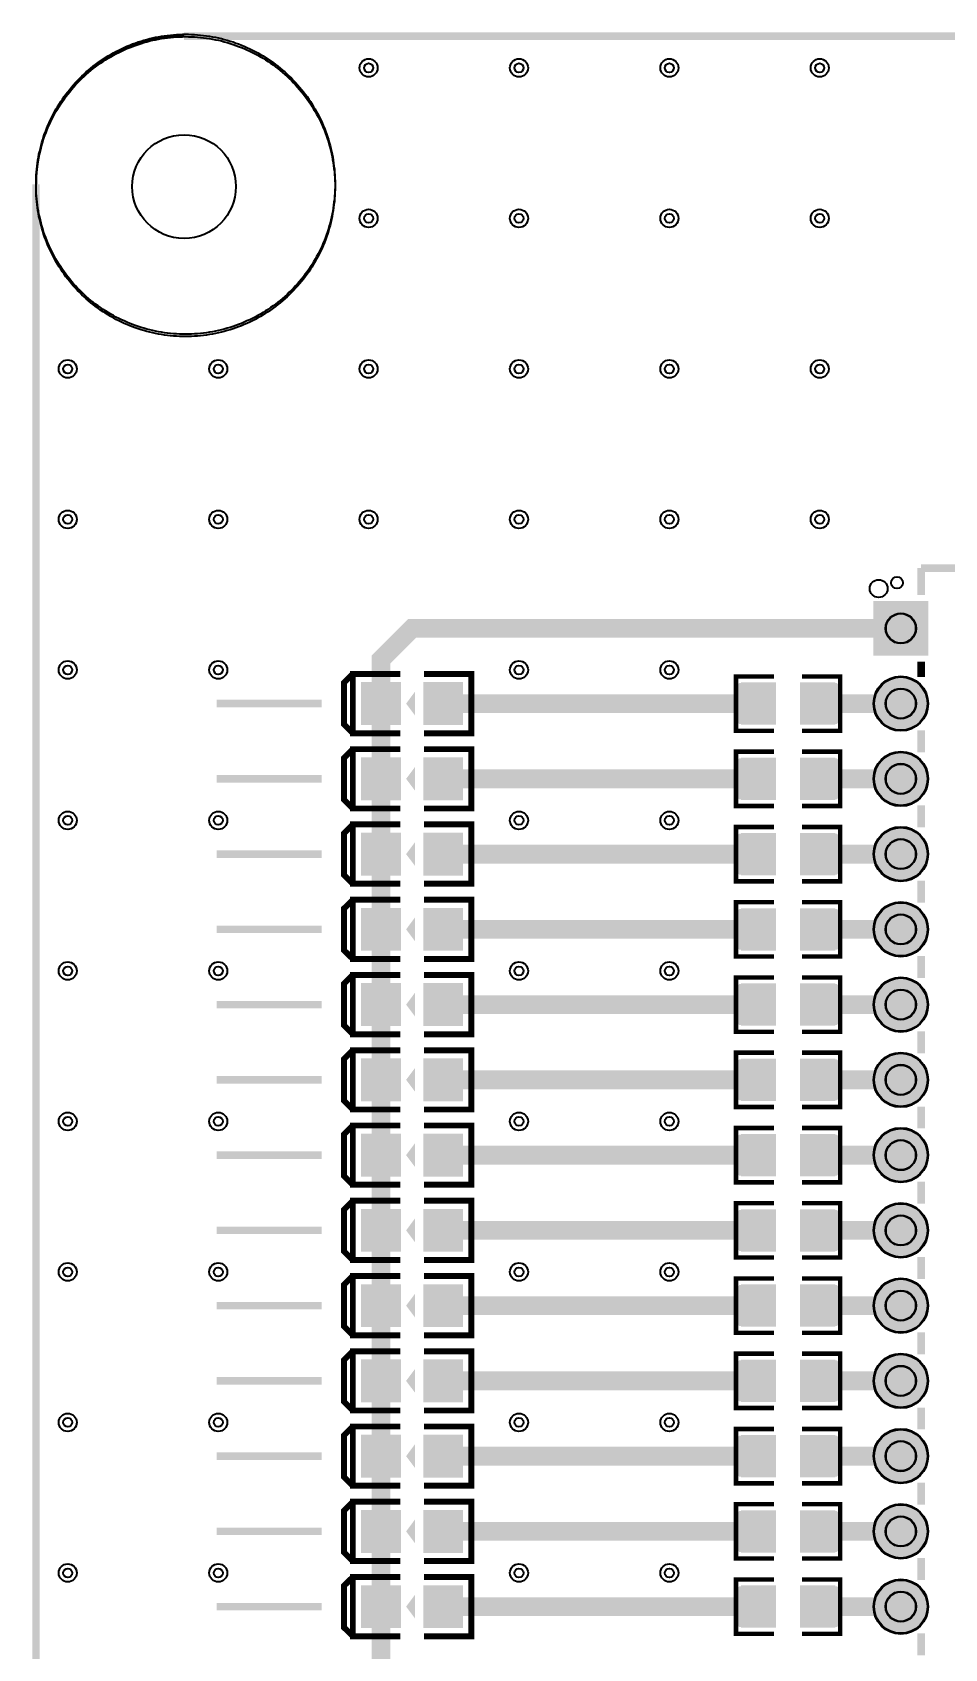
# Model space of a CAD drawing. Extents: x -5 to 6501, y -5 to 3943.
# Drawn here: x -5 to 1208, y 1794 to 3942 of the extents above; entities that cross this region are included whole.
import ezdxf

# ---------------------------------------------------------------- set-up
doc = ezdxf.new("R2010")
doc.units = 9
for name, color, linetype, true_color in [('BoardOutLine', 7, 'Continuous', 0xff00ff), ('BottomLayer', 7, 'Continuous', 0x0000ff), ('BottomSolderMaskLayer', 7, 'Continuous', 0xaa00ff), ('Document', 7, 'Continuous', 0xffffff), ('Hole', 7, 'Continuous', 0x222222), ('Multi-Layer', 7, 'Continuous', 0xc0c0c0), ('TopLayer', 7, 'Continuous', 0xff0000), ('TopPasteMaskLayer', 7, 'Continuous', 0x808080), ('TopSilkLayer', 7, 'Continuous', 0xffcc00), ('TopSolderMaskLayer', 7, 'Continuous', 0x800080)]:
    doc.layers.add(name, color=color, linetype=linetype, true_color=true_color)

msp = doc.modelspace()

# ---------------------------------------------------------------- hatches: boundary and pattern name
at = {"layer": 'BottomSolderMaskLayer'}
for points in [[(1186.4, 3186.4), (1186.4, 3113.6), (1113.6, 3113.6), (1113.6, 3186.4)], [(1113.6, 3050, 1), (1186.4, 3050, 1)], [(1113.6, 2950, 1), (1186.4, 2950, 1)], [(1113.6, 2850, 1), (1186.4, 2850, 1)], [(1113.6, 2750, 1), (1186.4, 2750, 1)], [(1113.6, 2650, 1), (1186.4, 2650, 1)], [(1113.6, 2550, 1), (1186.4, 2550, 1)], [(1113.6, 2450, 1), (1186.4, 2450, 1)], [(1113.6, 2350, 1), (1186.4, 2350, 1)], [(1113.6, 2250, 1), (1186.4, 2250, 1)], [(1113.6, 2150, 1), (1186.4, 2150, 1)], [(1113.6, 2050, 1), (1186.4, 2050, 1)], [(1113.6, 1950, 1), (1186.4, 1950, 1)], [(1113.6, 1850, 1), (1186.4, 1850, 1)]]:
    msp.add_hatch(color=256, dxfattribs=at).paths.add_polyline_path(points)
at = {"layer": 'Multi-Layer'}
for points in [[(1185.4, 3185.4), (1185.4, 3114.6), (1114.6, 3114.6), (1114.6, 3185.4)], [(1114.6, 3050, 1), (1185.4, 3050, 1)], [(1114.6, 2950, 1), (1185.4, 2950, 1)], [(1114.6, 2850, 1), (1185.4, 2850, 1)], [(1114.6, 2750, 1), (1185.4, 2750, 1)], [(1114.6, 2650, 1), (1185.4, 2650, 1)], [(1114.6, 2550, 1), (1185.4, 2550, 1)], [(1114.6, 2450, 1), (1185.4, 2450, 1)], [(1114.6, 2350, 1), (1185.4, 2350, 1)], [(1114.6, 2250, 1), (1185.4, 2250, 1)], [(1114.6, 2150, 1), (1185.4, 2150, 1)], [(1114.6, 2050, 1), (1185.4, 2050, 1)], [(1114.6, 1950, 1), (1185.4, 1950, 1)], [(1114.6, 1850, 1), (1185.4, 1850, 1)]]:
    msp.add_hatch(color=256, dxfattribs=at).paths.add_polyline_path(points)
at = {"layer": 'TopLayer'}
for points in [[(484.2, 3022.4), (433, 3022.4), (433, 3077.6), (484.2, 3077.6)], [(567, 3022.4), (515.8, 3022.4), (515.8, 3077.6), (567, 3077.6)], [(982.9, 3077.1), (982.9, 3022.9), (938.3, 3022.9), (938.3, 3077.1)], [(1017.1, 3077.1), (1017.1, 3022.9), (1061.7, 3022.9), (1061.7, 3077.1)], [(484.2, 2922.4), (433, 2922.4), (433, 2977.6), (484.2, 2977.6)], [(567, 2922.4), (515.8, 2922.4), (515.8, 2977.6), (567, 2977.6)], [(982.9, 2977.1), (982.9, 2922.9), (938.3, 2922.9), (938.3, 2977.1)], [(1017.1, 2977.1), (1017.1, 2922.9), (1061.7, 2922.9), (1061.7, 2977.1)], [(484.2, 2822.4), (433, 2822.4), (433, 2877.6), (484.2, 2877.6)], [(567, 2822.4), (515.8, 2822.4), (515.8, 2877.6), (567, 2877.6)], [(982.9, 2877.1), (982.9, 2822.9), (938.3, 2822.9), (938.3, 2877.1)], [(1017.1, 2877.1), (1017.1, 2822.9), (1061.7, 2822.9), (1061.7, 2877.1)], [(484.2, 2722.4), (433, 2722.4), (433, 2777.6), (484.2, 2777.6)], [(567, 2722.4), (515.8, 2722.4), (515.8, 2777.6), (567, 2777.6)], [(982.9, 2777.1), (982.9, 2722.9), (938.3, 2722.9), (938.3, 2777.1)], [(1017.1, 2777.1), (1017.1, 2722.9), (1061.7, 2722.9), (1061.7, 2777.1)], [(484.2, 2622.4), (433, 2622.4), (433, 2677.6), (484.2, 2677.6)], [(567, 2622.4), (515.8, 2622.4), (515.8, 2677.6), (567, 2677.6)], [(982.9, 2677.1), (982.9, 2622.9), (938.3, 2622.9), (938.3, 2677.1)], [(1017.1, 2677.1), (1017.1, 2622.9), (1061.7, 2622.9), (1061.7, 2677.1)], [(484.2, 2522.4), (433, 2522.4), (433, 2577.6), (484.2, 2577.6)], [(567, 2522.4), (515.8, 2522.4), (515.8, 2577.6), (567, 2577.6)], [(982.9, 2577.1), (982.9, 2522.9), (938.3, 2522.9), (938.3, 2577.1)], [(1017.1, 2577.1), (1017.1, 2522.9), (1061.7, 2522.9), (1061.7, 2577.1)], [(484.2, 2422.4), (433, 2422.4), (433, 2477.6), (484.2, 2477.6)], [(567, 2422.4), (515.8, 2422.4), (515.8, 2477.6), (567, 2477.6)], [(982.9, 2477.1), (982.9, 2422.9), (938.3, 2422.9), (938.3, 2477.1)], [(1017.1, 2477.1), (1017.1, 2422.9), (1061.7, 2422.9), (1061.7, 2477.1)], [(484.2, 2322.4), (433, 2322.4), (433, 2377.6), (484.2, 2377.6)], [(567, 2322.4), (515.8, 2322.4), (515.8, 2377.6), (567, 2377.6)], [(982.9, 2377.1), (982.9, 2322.9), (938.3, 2322.9), (938.3, 2377.1)], [(1017.1, 2377.1), (1017.1, 2322.9), (1061.7, 2322.9), (1061.7, 2377.1)], [(484.2, 2222.4), (433, 2222.4), (433, 2277.6), (484.2, 2277.6)], [(567, 2222.4), (515.8, 2222.4), (515.8, 2277.6), (567, 2277.6)], [(982.9, 2277.1), (982.9, 2222.9), (938.3, 2222.9), (938.3, 2277.1)], [(1017.1, 2277.1), (1017.1, 2222.9), (1061.7, 2222.9), (1061.7, 2277.1)], [(484.2, 2122.4), (433, 2122.4), (433, 2177.6), (484.2, 2177.6)], [(567, 2122.4), (515.8, 2122.4), (515.8, 2177.6), (567, 2177.6)], [(982.9, 2177.1), (982.9, 2122.9), (938.3, 2122.9), (938.3, 2177.1)], [(1017.1, 2177.1), (1017.1, 2122.9), (1061.7, 2122.9), (1061.7, 2177.1)], [(484.2, 2022.4), (433, 2022.4), (433, 2077.6), (484.2, 2077.6)], [(567, 2022.4), (515.8, 2022.4), (515.8, 2077.6), (567, 2077.6)], [(982.9, 2077.1), (982.9, 2022.9), (938.3, 2022.9), (938.3, 2077.1)], [(1017.1, 2077.1), (1017.1, 2022.9), (1061.7, 2022.9), (1061.7, 2077.1)], [(484.2, 1922.4), (433, 1922.4), (433, 1977.6), (484.2, 1977.6)], [(567, 1922.4), (515.8, 1922.4), (515.8, 1977.6), (567, 1977.6)], [(982.9, 1977.1), (982.9, 1922.9), (938.3, 1922.9), (938.3, 1977.1)], [(1017.1, 1977.1), (1017.1, 1922.9), (1061.7, 1922.9), (1061.7, 1977.1)], [(484.2, 1822.4), (433, 1822.4), (433, 1877.6), (484.2, 1877.6)], [(567, 1822.4), (515.8, 1822.4), (515.8, 1877.6), (567, 1877.6)], [(982.9, 1877.1), (982.9, 1822.9), (938.3, 1822.9), (938.3, 1877.1)], [(1017.1, 1877.1), (1017.1, 1822.9), (1061.7, 1822.9), (1061.7, 1877.1)]]:
    msp.add_hatch(color=256, dxfattribs=at).paths.add_polyline_path(points)
at = {"layer": 'TopPasteMaskLayer'}
for points in [[(484.2, 3022.4), (433, 3022.4), (433, 3077.6), (484.2, 3077.6)], [(567, 3022.4), (515.8, 3022.4), (515.8, 3077.6), (567, 3077.6)], [(982.3, 3075.2), (982.3, 3058.7), (964.8, 3058.7), (964.8, 3040.9), (982.1, 3040.9), (982.3, 3024.8), (980.3, 3022.8), (935, 3022.8), (933.1, 3024.8), (933.1, 3075.2), (935, 3077.2), (980.3, 3077.2)], [(1066.9, 3075.2), (1066.9, 3024.8), (1065, 3022.8), (1019.7, 3022.8), (1017.7, 3024.8), (1017.5, 3040.9), (1035.2, 3040.9), (1035.2, 3058.7), (1017.9, 3058.7), (1017.7, 3075.2), (1019.7, 3077.2), (1065, 3077.2)], [(484.2, 2922.4), (433, 2922.4), (433, 2977.6), (484.2, 2977.6)], [(567, 2922.4), (515.8, 2922.4), (515.8, 2977.6), (567, 2977.6)], [(982.3, 2975.2), (982.3, 2958.7), (964.8, 2958.7), (964.8, 2940.9), (982.1, 2940.9), (982.3, 2924.8), (980.3, 2922.8), (935, 2922.8), (933.1, 2924.8), (933.1, 2975.2), (935, 2977.2), (980.3, 2977.2)], [(1066.9, 2975.2), (1066.9, 2924.8), (1065, 2922.8), (1019.7, 2922.8), (1017.7, 2924.8), (1017.5, 2940.9), (1035.2, 2940.9), (1035.2, 2958.7), (1017.9, 2958.7), (1017.7, 2975.2), (1019.7, 2977.2), (1065, 2977.2)], [(484.2, 2822.4), (433, 2822.4), (433, 2877.6), (484.2, 2877.6)], [(567, 2822.4), (515.8, 2822.4), (515.8, 2877.6), (567, 2877.6)], [(982.3, 2875.2), (982.3, 2858.7), (964.8, 2858.7), (964.8, 2840.9), (982.1, 2840.9), (982.3, 2824.8), (980.3, 2822.8), (935, 2822.8), (933.1, 2824.8), (933.1, 2875.2), (935, 2877.2), (980.3, 2877.2)], [(1066.9, 2875.2), (1066.9, 2824.8), (1065, 2822.8), (1019.7, 2822.8), (1017.7, 2824.8), (1017.5, 2840.9), (1035.2, 2840.9), (1035.2, 2858.7), (1017.9, 2858.7), (1017.7, 2875.2), (1019.7, 2877.2), (1065, 2877.2)], [(484.2, 2722.4), (433, 2722.4), (433, 2777.6), (484.2, 2777.6)], [(567, 2722.4), (515.8, 2722.4), (515.8, 2777.6), (567, 2777.6)], [(982.3, 2775.2), (982.3, 2758.7), (964.8, 2758.7), (964.8, 2740.9), (982.1, 2740.9), (982.3, 2724.8), (980.3, 2722.8), (935, 2722.8), (933.1, 2724.8), (933.1, 2775.2), (935, 2777.2), (980.3, 2777.2)], [(1066.9, 2775.2), (1066.9, 2724.8), (1065, 2722.8), (1019.7, 2722.8), (1017.7, 2724.8), (1017.5, 2740.9), (1035.2, 2740.9), (1035.2, 2758.7), (1017.9, 2758.7), (1017.7, 2775.2), (1019.7, 2777.2), (1065, 2777.2)], [(484.2, 2622.4), (433, 2622.4), (433, 2677.6), (484.2, 2677.6)], [(567, 2622.4), (515.8, 2622.4), (515.8, 2677.6), (567, 2677.6)], [(982.3, 2675.2), (982.3, 2658.7), (964.8, 2658.7), (964.8, 2640.9), (982.1, 2640.9), (982.3, 2624.8), (980.3, 2622.8), (935, 2622.8), (933.1, 2624.8), (933.1, 2675.2), (935, 2677.2), (980.3, 2677.2)], [(1066.9, 2675.2), (1066.9, 2624.8), (1065, 2622.8), (1019.7, 2622.8), (1017.7, 2624.8), (1017.5, 2640.9), (1035.2, 2640.9), (1035.2, 2658.7), (1017.9, 2658.7), (1017.7, 2675.2), (1019.7, 2677.2), (1065, 2677.2)], [(484.2, 2522.4), (433, 2522.4), (433, 2577.6), (484.2, 2577.6)], [(567, 2522.4), (515.8, 2522.4), (515.8, 2577.6), (567, 2577.6)], [(982.3, 2575.2), (982.3, 2558.7), (964.8, 2558.7), (964.8, 2540.9), (982.1, 2540.9), (982.3, 2524.8), (980.3, 2522.8), (935, 2522.8), (933.1, 2524.8), (933.1, 2575.2), (935, 2577.2), (980.3, 2577.2)], [(1066.9, 2575.2), (1066.9, 2524.8), (1065, 2522.8), (1019.7, 2522.8), (1017.7, 2524.8), (1017.5, 2540.9), (1035.2, 2540.9), (1035.2, 2558.7), (1017.9, 2558.7), (1017.7, 2575.2), (1019.7, 2577.2), (1065, 2577.2)], [(484.2, 2422.4), (433, 2422.4), (433, 2477.6), (484.2, 2477.6)], [(567, 2422.4), (515.8, 2422.4), (515.8, 2477.6), (567, 2477.6)], [(982.3, 2475.2), (982.3, 2458.7), (964.8, 2458.7), (964.8, 2440.9), (982.1, 2440.9), (982.3, 2424.8), (980.3, 2422.8), (935, 2422.8), (933.1, 2424.8), (933.1, 2475.2), (935, 2477.2), (980.3, 2477.2)], [(1066.9, 2475.2), (1066.9, 2424.8), (1065, 2422.8), (1019.7, 2422.8), (1017.7, 2424.8), (1017.5, 2440.9), (1035.2, 2440.9), (1035.2, 2458.7), (1017.9, 2458.7), (1017.7, 2475.2), (1019.7, 2477.2), (1065, 2477.2)], [(484.2, 2322.4), (433, 2322.4), (433, 2377.6), (484.2, 2377.6)], [(567, 2322.4), (515.8, 2322.4), (515.8, 2377.6), (567, 2377.6)], [(982.3, 2375.2), (982.3, 2358.7), (964.8, 2358.7), (964.8, 2340.9), (982.1, 2340.9), (982.3, 2324.8), (980.3, 2322.8), (935, 2322.8), (933.1, 2324.8), (933.1, 2375.2), (935, 2377.2), (980.3, 2377.2)], [(1066.9, 2375.2), (1066.9, 2324.8), (1065, 2322.8), (1019.7, 2322.8), (1017.7, 2324.8), (1017.5, 2340.9), (1035.2, 2340.9), (1035.2, 2358.7), (1017.9, 2358.7), (1017.7, 2375.2), (1019.7, 2377.2), (1065, 2377.2)], [(484.2, 2222.4), (433, 2222.4), (433, 2277.6), (484.2, 2277.6)], [(567, 2222.4), (515.8, 2222.4), (515.8, 2277.6), (567, 2277.6)], [(982.3, 2275.2), (982.3, 2258.7), (964.8, 2258.7), (964.8, 2240.9), (982.1, 2240.9), (982.3, 2224.8), (980.3, 2222.8), (935, 2222.8), (933.1, 2224.8), (933.1, 2275.2), (935, 2277.2), (980.3, 2277.2)], [(1066.9, 2275.2), (1066.9, 2224.8), (1065, 2222.8), (1019.7, 2222.8), (1017.7, 2224.8), (1017.5, 2240.9), (1035.2, 2240.9), (1035.2, 2258.7), (1017.9, 2258.7), (1017.7, 2275.2), (1019.7, 2277.2), (1065, 2277.2)], [(484.2, 2122.4), (433, 2122.4), (433, 2177.6), (484.2, 2177.6)], [(567, 2122.4), (515.8, 2122.4), (515.8, 2177.6), (567, 2177.6)], [(982.3, 2175.2), (982.3, 2158.7), (964.8, 2158.7), (964.8, 2140.9), (982.1, 2140.9), (982.3, 2124.8), (980.3, 2122.8), (935, 2122.8), (933.1, 2124.8), (933.1, 2175.2), (935, 2177.2), (980.3, 2177.2)], [(1066.9, 2175.2), (1066.9, 2124.8), (1065, 2122.8), (1019.7, 2122.8), (1017.7, 2124.8), (1017.5, 2140.9), (1035.2, 2140.9), (1035.2, 2158.7), (1017.9, 2158.7), (1017.7, 2175.2), (1019.7, 2177.2), (1065, 2177.2)], [(484.2, 2022.4), (433, 2022.4), (433, 2077.6), (484.2, 2077.6)], [(567, 2022.4), (515.8, 2022.4), (515.8, 2077.6), (567, 2077.6)], [(982.3, 2075.2), (982.3, 2058.7), (964.8, 2058.7), (964.8, 2040.9), (982.1, 2040.9), (982.3, 2024.8), (980.3, 2022.8), (935, 2022.8), (933.1, 2024.8), (933.1, 2075.2), (935, 2077.2), (980.3, 2077.2)], [(1066.9, 2075.2), (1066.9, 2024.8), (1065, 2022.8), (1019.7, 2022.8), (1017.7, 2024.8), (1017.5, 2040.9), (1035.2, 2040.9), (1035.2, 2058.7), (1017.9, 2058.7), (1017.7, 2075.2), (1019.7, 2077.2), (1065, 2077.2)], [(484.2, 1922.4), (433, 1922.4), (433, 1977.6), (484.2, 1977.6)], [(567, 1922.4), (515.8, 1922.4), (515.8, 1977.6), (567, 1977.6)], [(982.3, 1975.2), (982.3, 1958.7), (964.8, 1958.7), (964.8, 1940.9), (982.1, 1940.9), (982.3, 1924.8), (980.3, 1922.8), (935, 1922.8), (933.1, 1924.8), (933.1, 1975.2), (935, 1977.2), (980.3, 1977.2)], [(1066.9, 1975.2), (1066.9, 1924.8), (1065, 1922.8), (1019.7, 1922.8), (1017.7, 1924.8), (1017.5, 1940.9), (1035.2, 1940.9), (1035.2, 1958.7), (1017.9, 1958.7), (1017.7, 1975.2), (1019.7, 1977.2), (1065, 1977.2)], [(484.2, 1822.4), (433, 1822.4), (433, 1877.6), (484.2, 1877.6)], [(567, 1822.4), (515.8, 1822.4), (515.8, 1877.6), (567, 1877.6)], [(982.3, 1875.2), (982.3, 1858.7), (964.8, 1858.7), (964.8, 1840.9), (982.1, 1840.9), (982.3, 1824.8), (980.3, 1822.8), (935, 1822.8), (933.1, 1824.8), (933.1, 1875.2), (935, 1877.2), (980.3, 1877.2)], [(1066.9, 1875.2), (1066.9, 1824.8), (1065, 1822.8), (1019.7, 1822.8), (1017.7, 1824.8), (1017.5, 1840.9), (1035.2, 1840.9), (1035.2, 1858.7), (1017.9, 1858.7), (1017.7, 1875.2), (1019.7, 1877.2), (1065, 1877.2)]]:
    msp.add_hatch(color=256, dxfattribs=at).paths.add_polyline_path(points)
at = {"layer": 'TopSilkLayer'}
for points in [[(503.9, 3034.3), (503.9, 3065.8), (492.1, 3050)], [(503.9, 2934.3), (503.9, 2965.8), (492.1, 2950)], [(503.9, 2834.3), (503.9, 2865.8), (492.1, 2850)], [(503.9, 2734.3), (503.9, 2765.8), (492.1, 2750)], [(503.9, 2634.3), (503.9, 2665.8), (492.1, 2650)], [(503.9, 2534.3), (503.9, 2565.8), (492.1, 2550)], [(503.9, 2434.3), (503.9, 2465.8), (492.1, 2450)], [(503.9, 2334.3), (503.9, 2365.8), (492.1, 2350)], [(503.9, 2234.3), (503.9, 2265.8), (492.1, 2250)], [(503.9, 2134.3), (503.9, 2165.8), (492.1, 2150)], [(503.9, 2034.3), (503.9, 2065.8), (492.1, 2050)], [(503.9, 1934.3), (503.9, 1965.8), (492.1, 1950)], [(503.9, 1834.3), (503.9, 1865.8), (492.1, 1850)]]:
    msp.add_hatch(color=256, dxfattribs=at).paths.add_polyline_path(points)
at = {"layer": 'TopSolderMaskLayer'}
for points in [[(1186.4, 3186.4), (1186.4, 3113.6), (1113.6, 3113.6), (1113.6, 3186.4)], [(485.2, 3021.5), (432.1, 3021.5), (432.1, 3078.5), (485.2, 3078.5)], [(567.9, 3021.5), (514.8, 3021.5), (514.8, 3078.5), (567.9, 3078.5)], [(983.9, 3078.1), (983.9, 3021.9), (937.3, 3021.9), (937.3, 3078.1)], [(1016.1, 3078.1), (1016.1, 3021.9), (1062.7, 3021.9), (1062.7, 3078.1)], [(1113.6, 3050, 1), (1186.4, 3050, 1)], [(1113.6, 2950, 1), (1186.4, 2950, 1)], [(485.2, 2921.5), (432.1, 2921.5), (432.1, 2978.5), (485.2, 2978.5)], [(567.9, 2921.5), (514.8, 2921.5), (514.8, 2978.5), (567.9, 2978.5)], [(983.9, 2978.1), (983.9, 2921.9), (937.3, 2921.9), (937.3, 2978.1)], [(1016.1, 2978.1), (1016.1, 2921.9), (1062.7, 2921.9), (1062.7, 2978.1)], [(485.2, 2821.5), (432.1, 2821.5), (432.1, 2878.5), (485.2, 2878.5)], [(567.9, 2821.5), (514.8, 2821.5), (514.8, 2878.5), (567.9, 2878.5)], [(1113.6, 2850, 1), (1186.4, 2850, 1)], [(983.9, 2878.1), (983.9, 2821.9), (937.3, 2821.9), (937.3, 2878.1)], [(1016.1, 2878.1), (1016.1, 2821.9), (1062.7, 2821.9), (1062.7, 2878.1)], [(485.2, 2721.5), (432.1, 2721.5), (432.1, 2778.5), (485.2, 2778.5)], [(567.9, 2721.5), (514.8, 2721.5), (514.8, 2778.5), (567.9, 2778.5)], [(983.9, 2778.1), (983.9, 2721.9), (937.3, 2721.9), (937.3, 2778.1)], [(1016.1, 2778.1), (1016.1, 2721.9), (1062.7, 2721.9), (1062.7, 2778.1)], [(1113.6, 2750, 1), (1186.4, 2750, 1)], [(1113.6, 2650, 1), (1186.4, 2650, 1)], [(485.2, 2621.5), (432.1, 2621.5), (432.1, 2678.5), (485.2, 2678.5)], [(567.9, 2621.5), (514.8, 2621.5), (514.8, 2678.5), (567.9, 2678.5)], [(983.9, 2678.1), (983.9, 2621.9), (937.3, 2621.9), (937.3, 2678.1)], [(1016.1, 2678.1), (1016.1, 2621.9), (1062.7, 2621.9), (1062.7, 2678.1)], [(485.2, 2521.5), (432.1, 2521.5), (432.1, 2578.5), (485.2, 2578.5)], [(567.9, 2521.5), (514.8, 2521.5), (514.8, 2578.5), (567.9, 2578.5)], [(983.9, 2578.1), (983.9, 2521.9), (937.3, 2521.9), (937.3, 2578.1)], [(1016.1, 2578.1), (1016.1, 2521.9), (1062.7, 2521.9), (1062.7, 2578.1)], [(1113.6, 2550, 1), (1186.4, 2550, 1)], [(485.2, 2421.5), (432.1, 2421.5), (432.1, 2478.5), (485.2, 2478.5)], [(567.9, 2421.5), (514.8, 2421.5), (514.8, 2478.5), (567.9, 2478.5)], [(983.9, 2478.1), (983.9, 2421.9), (937.3, 2421.9), (937.3, 2478.1)], [(1016.1, 2478.1), (1016.1, 2421.9), (1062.7, 2421.9), (1062.7, 2478.1)], [(1113.6, 2450, 1), (1186.4, 2450, 1)], [(1113.6, 2350, 1), (1186.4, 2350, 1)], [(485.2, 2321.5), (432.1, 2321.5), (432.1, 2378.5), (485.2, 2378.5)], [(567.9, 2321.5), (514.8, 2321.5), (514.8, 2378.5), (567.9, 2378.5)], [(983.9, 2378.1), (983.9, 2321.9), (937.3, 2321.9), (937.3, 2378.1)], [(1016.1, 2378.1), (1016.1, 2321.9), (1062.7, 2321.9), (1062.7, 2378.1)], [(485.2, 2221.5), (432.1, 2221.5), (432.1, 2278.5), (485.2, 2278.5)], [(567.9, 2221.5), (514.8, 2221.5), (514.8, 2278.5), (567.9, 2278.5)], [(983.9, 2278.1), (983.9, 2221.9), (937.3, 2221.9), (937.3, 2278.1)], [(1016.1, 2278.1), (1016.1, 2221.9), (1062.7, 2221.9), (1062.7, 2278.1)], [(1113.6, 2250, 1), (1186.4, 2250, 1)], [(485.2, 2121.5), (432.1, 2121.5), (432.1, 2178.5), (485.2, 2178.5)], [(567.9, 2121.5), (514.8, 2121.5), (514.8, 2178.5), (567.9, 2178.5)], [(983.9, 2178.1), (983.9, 2121.9), (937.3, 2121.9), (937.3, 2178.1)], [(1016.1, 2178.1), (1016.1, 2121.9), (1062.7, 2121.9), (1062.7, 2178.1)], [(1113.6, 2150, 1), (1186.4, 2150, 1)], [(1113.6, 2050, 1), (1186.4, 2050, 1)], [(485.2, 2021.5), (432.1, 2021.5), (432.1, 2078.5), (485.2, 2078.5)], [(567.9, 2021.5), (514.8, 2021.5), (514.8, 2078.5), (567.9, 2078.5)], [(983.9, 2078.1), (983.9, 2021.9), (937.3, 2021.9), (937.3, 2078.1)], [(1016.1, 2078.1), (1016.1, 2021.9), (1062.7, 2021.9), (1062.7, 2078.1)], [(485.2, 1921.5), (432.1, 1921.5), (432.1, 1978.5), (485.2, 1978.5)], [(567.9, 1921.5), (514.8, 1921.5), (514.8, 1978.5), (567.9, 1978.5)], [(983.9, 1978.1), (983.9, 1921.9), (937.3, 1921.9), (937.3, 1978.1)], [(1016.1, 1978.1), (1016.1, 1921.9), (1062.7, 1921.9), (1062.7, 1978.1)], [(1113.6, 1950, 1), (1186.4, 1950, 1)], [(485.2, 1821.5), (432.1, 1821.5), (432.1, 1878.5), (485.2, 1878.5)], [(567.9, 1821.5), (514.8, 1821.5), (514.8, 1878.5), (567.9, 1878.5)], [(983.9, 1878.1), (983.9, 1821.9), (937.3, 1821.9), (937.3, 1878.1)], [(1016.1, 1878.1), (1016.1, 1821.9), (1062.7, 1821.9), (1062.7, 1878.1)], [(1113.6, 1850, 1), (1186.4, 1850, 1)]]:
    msp.add_hatch(color=256, dxfattribs=at).paths.add_polyline_path(points)

# ---------------------------------------------------------------- linework, layer by layer
at = {"layer": 'BoardOutLine', "const_width": 10}
for points in [[(196.8, 3937), (6299.2, 3937)], [(0, 196.8), (0, 3740.1)]]:
    msp.add_lwpolyline(points, dxfattribs=at)
at = {"layer": 'BoardOutLine'}
msp.add_arc((196.8, 3740.1), 196.8, 90, 180, dxfattribs=at)
at = {"layer": 'BottomLayer'}
msp.add_lwpolyline([(0, 3737), (0, 3741), (0.1, 3745), (0.3, 3749), (0.6, 3753), (1, 3757), (1.4, 3761), (1.9, 3765), (2.5, 3768.9), (3.2, 3772.9), (3.9, 3776.8), (4.8, 3780.8), (5.7, 3784.7), (6.7, 3788.5), (7.7, 3792.4), (8.9, 3796.3), (10.1, 3800.1), (11.4, 3803.9), (12.8, 3807.6), (14.2, 3811.4), (15.8, 3815.1), (17.4, 3818.7), (19.1, 3822.4), (20.8, 3826), (22.6, 3829.6), (24.5, 3833.1), (26.5, 3836.6), (28.5, 3840.1), (30.6, 3843.5), (32.8, 3846.8), (35, 3850.2), (37.3, 3853.4), (39.7, 3856.7), (42.1, 3859.9), (44.7, 3863), (47.2, 3866.1), (49.8, 3869.1), (52.5, 3872.1), (55.3, 3875), (58.1, 3877.9), (60.9, 3880.7), (63.8, 3883.4), (66.8, 3886.1), (69.8, 3888.8), (72.9, 3891.3), (76.1, 3893.8), (79.2, 3896.3), (82.5, 3898.7), (85.7, 3901), (89.1, 3903.2), (92.4, 3905.4), (95.8, 3907.5), (99.3, 3909.6), (102.8, 3911.5), (106.3, 3913.4), (109.9, 3915.3), (113.5, 3917), (117.1, 3918.7), (120.8, 3920.3), (124.5, 3921.8), (128.2, 3923.3), (132, 3924.7), (135.8, 3926), (139.6, 3927.2), (143.4, 3928.4), (147.3, 3929.5), (151.2, 3930.5), (155.1, 3931.4), (159, 3932.2), (162.9, 3933), (166.9, 3933.7), (170.8, 3934.3), (174.8, 3934.8), (178.8, 3935.3), (182.8, 3935.6), (186.8, 3935.9), (190.8, 3936.1), (194.8, 3936.2), (198.8, 3936.3), (202.8, 3936.2), (206.8, 3936.1), (210.8, 3935.9), (214.8, 3935.6), (218.8, 3935.3), (222.8, 3934.8), (226.8, 3934.3), (230.8, 3933.7), (234.7, 3933), (238.6, 3932.2), (242.6, 3931.4), (246.5, 3930.5), (250.3, 3929.5), (254.2, 3928.4), (258, 3927.2), (261.9, 3926), (265.7, 3924.7), (269.4, 3923.3), (273.1, 3921.8), (276.9, 3920.3), (280.5, 3918.7), (284.2, 3917), (287.8, 3915.3), (291.3, 3913.4), (294.9, 3911.5), (298.4, 3909.6), (301.8, 3907.5), (305.2, 3905.4), (308.6, 3903.2), (311.9, 3901), (315.2, 3898.7), (318.4, 3896.3), (321.6, 3893.8), (324.7, 3891.3), (327.8, 3888.8), (330.8, 3886.1), (333.8, 3883.4), (336.7, 3880.7), (339.6, 3877.9), (342.4, 3875), (345.1, 3872.1), (347.8, 3869.1), (350.4, 3866.1), (353, 3863), (355.5, 3859.9), (357.9, 3856.7), (360.3, 3853.4), (362.6, 3850.2), (364.8, 3846.8), (367, 3843.5), (369.1, 3840.1), (371.1, 3836.6), (373.1, 3833.1), (375, 3829.6), (376.8, 3826), (378.6, 3822.4), (380.3, 3818.7), (381.9, 3815.1), (383.4, 3811.4), (384.8, 3807.6), (386.2, 3803.9), (387.5, 3800.1), (388.7, 3796.3), (389.9, 3792.4), (391, 3788.5), (391.9, 3784.7), (392.9, 3780.8), (393.7, 3776.8), (394.4, 3772.9), (395.1, 3768.9), (395.7, 3765), (396.2, 3761), (396.7, 3757), (397, 3753), (397.3, 3749), (397.5, 3745), (397.6, 3741), (397.6, 3737), (397.6, 3733), (397.5, 3729), (397.3, 3725), (397, 3721), (396.7, 3717), (396.2, 3713), (395.7, 3709), (395.1, 3705.1), (394.4, 3701.1), (393.7, 3697.2), (392.9, 3693.2), (391.9, 3689.3), (391, 3685.5), (389.9, 3681.6), (388.7, 3677.7), (387.5, 3673.9), (386.2, 3670.1), (384.8, 3666.4), (383.4, 3662.6), (381.9, 3658.9), (380.3, 3655.3), (378.6, 3651.6), (376.8, 3648), (375, 3644.4), (373.1, 3640.9), (371.1, 3637.4), (369.1, 3633.9), (367, 3630.5), (364.8, 3627.2), (362.6, 3623.8), (360.3, 3620.6), (357.9, 3617.3), (355.5, 3614.1), (353, 3611), (350.4, 3607.9), (347.8, 3604.9), (345.1, 3601.9), (342.4, 3599), (339.6, 3596.1), (336.7, 3593.3), (333.8, 3590.6), (330.8, 3587.9), (327.8, 3585.2), (324.7, 3582.7), (321.6, 3580.2), (318.4, 3577.7), (315.2, 3575.3), (311.9, 3573), (308.6, 3570.8), (305.2, 3568.6), (301.8, 3566.5), (298.4, 3564.4), (294.9, 3562.5), (291.3, 3560.6), (287.8, 3558.7), (284.2, 3557), (280.5, 3555.3), (276.9, 3553.7), (273.1, 3552.2), (269.4, 3550.7), (265.7, 3549.3), (261.9, 3548), (258, 3546.8), (254.2, 3545.6), (250.3, 3544.5), (246.5, 3543.5), (242.6, 3542.6), (238.6, 3541.8), (234.7, 3541), (230.8, 3540.3), (226.8, 3539.7), (222.8, 3539.2), (218.8, 3538.7), (214.8, 3538.4), (210.8, 3538.1), (206.8, 3537.9), (202.8, 3537.8), (198.8, 3537.7), (194.8, 3537.8), (190.8, 3537.9), (186.8, 3538.1), (182.8, 3538.4), (178.8, 3538.7), (174.8, 3539.2), (170.8, 3539.7), (166.9, 3540.3), (162.9, 3541), (159, 3541.8), (155.1, 3542.6), (151.2, 3543.5), (147.3, 3544.5), (143.4, 3545.6), (139.6, 3546.8), (135.8, 3548), (132, 3549.3), (128.2, 3550.7), (124.5, 3552.2), (120.8, 3553.7), (117.1, 3555.3), (113.5, 3557), (109.9, 3558.7), (106.3, 3560.6), (102.8, 3562.5), (99.3, 3564.4), (95.8, 3566.5), (92.4, 3568.6), (89.1, 3570.8), (85.7, 3573), (82.5, 3575.3), (79.2, 3577.7), (76.1, 3580.2), (72.9, 3582.7), (69.8, 3585.2), (66.8, 3587.9), (63.8, 3590.6), (60.9, 3593.3), (58.1, 3596.1), (55.3, 3599), (52.5, 3601.9), (49.8, 3604.9), (47.2, 3607.9), (44.7, 3611), (42.1, 3614.1), (39.7, 3617.3), (37.3, 3620.6), (35, 3623.8), (32.8, 3627.2), (30.6, 3630.5), (28.5, 3633.9), (26.5, 3637.4), (24.5, 3640.9), (22.6, 3644.4), (20.8, 3648), (19.1, 3651.6), (17.4, 3655.3), (15.8, 3658.9), (14.2, 3662.6), (12.8, 3666.4), (11.4, 3670.1), (10.1, 3673.9), (8.9, 3677.7), (7.7, 3681.6), (6.7, 3685.5), (5.7, 3689.3), (4.8, 3693.2), (3.9, 3697.2), (3.2, 3701.1), (2.5, 3705.1), (1.9, 3709), (1.4, 3713), (1, 3717), (0.6, 3721), (0.3, 3725), (0.1, 3729), (0, 3733), (0, 3737)], close=True, dxfattribs=at)
at = {"layer": 'BottomSolderMaskLayer'}
for centre, radius in [((1150, 3150), 20.2), ((1150, 3050), 36.4), ((1150, 3050), 20.2), ((1150, 2950), 36.4), ((1150, 2950), 20.2), ((1150, 2850), 36.4), ((1150, 2850), 20.2), ((1150, 2750), 36.4), ((1150, 2750), 20.2), ((1150, 2650), 36.4), ((1150, 2650), 20.2), ((1150, 2550), 36.4), ((1150, 2550), 20.2), ((1150, 2450), 36.4), ((1150, 2450), 20.2), ((1150, 2350), 36.4), ((1150, 2350), 20.2), ((1150, 2250), 36.4), ((1150, 2250), 20.2), ((1150, 2150), 36.4), ((1150, 2150), 20.2), ((1150, 2050), 36.4), ((1150, 2050), 20.2), ((1150, 1950), 36.4), ((1150, 1950), 20.2), ((1150, 1850), 36.4), ((1150, 1850), 20.2)]:
    msp.add_circle(centre, radius, dxfattribs=at)
at = {"layer": 'Document'}
msp.add_circle((1120.5, 3202.8), 11.8, dxfattribs=at)
at = {"layer": 'Hole'}
for centre in [(442.2, 3894.8), (642.2, 3894.8), (842.2, 3894.8), (1042.2, 3894.8), (442.2, 3694.8), (642.2, 3694.8), (842.2, 3694.8), (1042.2, 3694.8), (42.2, 3494.8), (242.2, 3494.8), (442.2, 3494.8), (642.2, 3494.8), (842.2, 3494.8), (1042.2, 3494.8), (42.2, 3294.8), (242.2, 3294.8), (442.2, 3294.8), (642.2, 3294.8), (842.2, 3294.8), (1042.2, 3294.8), (42.2, 3094.8), (242.2, 3094.8), (642.2, 3094.8), (842.2, 3094.8), (42.2, 2894.8), (242.2, 2894.8), (642.2, 2894.8), (842.2, 2894.8), (42.2, 2694.8), (242.2, 2694.8), (642.2, 2694.8), (842.2, 2694.8), (42.2, 2494.8), (242.2, 2494.8), (642.2, 2494.8), (842.2, 2494.8), (42.2, 2294.8), (242.2, 2294.8), (642.2, 2294.8), (842.2, 2294.8), (42.2, 2094.8), (242.2, 2094.8), (642.2, 2094.8), (842.2, 2094.8), (42.2, 1894.8), (242.2, 1894.8), (642.2, 1894.8), (842.2, 1894.8)]:
    msp.add_circle(centre, 6, dxfattribs=at)
at = {"layer": 'Multi-Layer'}
for centre, radius in [((442.2, 3894.8), 12), ((642.2, 3894.8), 12), ((842.2, 3894.8), 12), ((1042.2, 3894.8), 12), ((196.8, 3737), 68.9), ((442.2, 3694.8), 12), ((642.2, 3694.8), 12), ((842.2, 3694.8), 12), ((1042.2, 3694.8), 12), ((42.2, 3494.8), 12), ((242.2, 3494.8), 12), ((442.2, 3494.8), 12), ((642.2, 3494.8), 12), ((842.2, 3494.8), 12), ((1042.2, 3494.8), 12), ((42.2, 3294.8), 12), ((242.2, 3294.8), 12), ((442.2, 3294.8), 12), ((642.2, 3294.8), 12), ((842.2, 3294.8), 12), ((1042.2, 3294.8), 12), ((1150, 3150), 19.7), ((42.2, 3094.8), 12), ((242.2, 3094.8), 12), ((642.2, 3094.8), 12), ((842.2, 3094.8), 12), ((1150, 3050), 35.4), ((1150, 3050), 19.7), ((1150, 2950), 35.4), ((1150, 2950), 19.7), ((42.2, 2894.8), 12), ((242.2, 2894.8), 12), ((642.2, 2894.8), 12), ((842.2, 2894.8), 12), ((1150, 2850), 35.4), ((1150, 2850), 19.7), ((1150, 2750), 35.4), ((1150, 2750), 19.7), ((42.2, 2694.8), 12), ((242.2, 2694.8), 12), ((642.2, 2694.8), 12), ((842.2, 2694.8), 12), ((1150, 2650), 35.4), ((1150, 2650), 19.7), ((1150, 2550), 35.4), ((1150, 2550), 19.7), ((42.2, 2494.8), 12), ((242.2, 2494.8), 12), ((642.2, 2494.8), 12), ((842.2, 2494.8), 12), ((1150, 2450), 35.4), ((1150, 2450), 19.7), ((1150, 2350), 35.4), ((1150, 2350), 19.7), ((42.2, 2294.8), 12), ((242.2, 2294.8), 12), ((642.2, 2294.8), 12), ((842.2, 2294.8), 12), ((1150, 2250), 35.4), ((1150, 2250), 19.7), ((1150, 2150), 35.4), ((1150, 2150), 19.7), ((42.2, 2094.8), 12), ((242.2, 2094.8), 12), ((642.2, 2094.8), 12), ((842.2, 2094.8), 12), ((1150, 2050), 35.4), ((1150, 2050), 19.7), ((1150, 1950), 35.4), ((1150, 1950), 19.7), ((42.2, 1894.8), 12), ((242.2, 1894.8), 12), ((642.2, 1894.8), 12), ((842.2, 1894.8), 12), ((1150, 1850), 35.4), ((1150, 1850), 19.7)]:
    msp.add_circle(centre, radius, dxfattribs=at)
at = {"layer": 'TopLayer'}
msp.add_lwpolyline([(0, 3740.1), (0, 3744.2), (0.1, 3748.2), (0.3, 3752.2), (0.6, 3756.2), (1, 3760.2), (1.4, 3764.2), (1.9, 3768.1), (2.5, 3772.1), (3.2, 3776), (3.9, 3780), (4.8, 3783.9), (5.7, 3787.8), (6.7, 3791.7), (7.7, 3795.6), (8.9, 3799.4), (10.1, 3803.2), (11.4, 3807), (12.8, 3810.8), (14.3, 3814.5), (15.8, 3818.2), (17.4, 3821.9), (19.1, 3825.5), (20.8, 3829.1), (22.6, 3832.7), (24.5, 3836.3), (26.5, 3839.7), (28.5, 3843.2), (30.6, 3846.6), (32.8, 3850), (35, 3853.3), (37.3, 3856.6), (39.7, 3859.8), (42.2, 3863), (44.7, 3866.1), (47.2, 3869.2), (49.8, 3872.3), (52.5, 3875.2), (55.3, 3878.2), (58.1, 3881), (60.9, 3883.8), (63.9, 3886.6), (66.8, 3889.3), (69.8, 3891.9), (72.9, 3894.5), (76.1, 3897), (79.2, 3899.4), (82.5, 3901.8), (85.7, 3904.1), (89.1, 3906.4), (92.4, 3908.6), (95.8, 3910.7), (99.3, 3912.7), (102.8, 3914.7), (106.3, 3916.6), (109.9, 3918.4), (113.5, 3920.2), (117.1, 3921.8), (120.8, 3923.5), (124.5, 3925), (128.2, 3926.5), (132, 3927.8), (135.8, 3929.2), (139.6, 3930.4), (143.4, 3931.5), (147.3, 3932.6), (151.2, 3933.6), (155.1, 3934.5), (159, 3935.4), (162.9, 3936.1), (166.9, 3936.8), (170.8, 3937.4), (174.8, 3938), (178.8, 3938.4), (182.8, 3938.8), (186.8, 3939.1), (190.8, 3939.3), (194.8, 3939.4), (198.8, 3939.4), (202.8, 3939.4), (206.8, 3939.3), (210.8, 3939.1), (214.8, 3938.8), (218.8, 3938.4), (222.8, 3938), (226.8, 3937.4), (230.8, 3936.8), (234.7, 3936.1), (238.6, 3935.4), (242.6, 3934.5), (246.5, 3933.6), (250.3, 3932.6), (254.2, 3931.5), (258, 3930.4), (261.9, 3929.2), (265.7, 3927.8), (269.4, 3926.5), (273.2, 3925), (276.9, 3923.5), (280.5, 3921.8), (284.2, 3920.2), (287.8, 3918.4), (291.3, 3916.6), (294.9, 3914.7), (298.4, 3912.7), (301.8, 3910.7), (305.2, 3908.6), (308.6, 3906.4), (311.9, 3904.1), (315.2, 3901.8), (318.4, 3899.4), (321.6, 3897), (324.7, 3894.5), (327.8, 3891.9), (330.8, 3889.3), (333.8, 3886.6), (336.7, 3883.8), (339.6, 3881), (342.4, 3878.2), (345.1, 3875.2), (347.8, 3872.3), (350.4, 3869.2), (353, 3866.1), (355.5, 3863), (357.9, 3859.8), (360.3, 3856.6), (362.6, 3853.3), (364.8, 3850), (367, 3846.6), (369.1, 3843.2), (371.1, 3839.7), (373.1, 3836.3), (375, 3832.7), (376.8, 3829.1), (378.6, 3825.5), (380.3, 3821.9), (381.9, 3818.2), (383.4, 3814.5), (384.8, 3810.8), (386.2, 3807), (387.5, 3803.2), (388.7, 3799.4), (389.9, 3795.6), (391, 3791.7), (392, 3787.8), (392.9, 3783.9), (393.7, 3780), (394.5, 3776), (395.1, 3772.1), (395.7, 3768.1), (396.2, 3764.2), (396.7, 3760.2), (397, 3756.2), (397.3, 3752.2), (397.5, 3748.2), (397.6, 3744.2), (397.6, 3740.1), (397.6, 3736.1), (397.5, 3732.1), (397.3, 3728.1), (397, 3724.1), (396.7, 3720.1), (396.2, 3716.1), (395.7, 3712.2), (395.1, 3708.2), (394.5, 3704.3), (393.7, 3700.3), (392.9, 3696.4), (392, 3692.5), (391, 3688.6), (389.9, 3684.7), (388.7, 3680.9), (387.5, 3677.1), (386.2, 3673.3), (384.8, 3669.5), (383.4, 3665.8), (381.9, 3662.1), (380.3, 3658.4), (378.6, 3654.8), (376.8, 3651.2), (375, 3647.6), (373.1, 3644), (371.1, 3640.6), (369.1, 3637.1), (367, 3633.7), (364.8, 3630.3), (362.6, 3627), (360.3, 3623.7), (357.9, 3620.5), (355.5, 3617.3), (353, 3614.2), (350.4, 3611.1), (347.8, 3608), (345.1, 3605.1), (342.4, 3602.1), (339.6, 3599.3), (336.7, 3596.5), (333.8, 3593.7), (330.8, 3591), (327.8, 3588.4), (324.7, 3585.8), (321.6, 3583.3), (318.4, 3580.9), (315.2, 3578.5), (311.9, 3576.2), (308.6, 3573.9), (305.2, 3571.7), (301.8, 3569.6), (298.4, 3567.6), (294.9, 3565.6), (291.3, 3563.7), (287.8, 3561.9), (284.2, 3560.1), (280.5, 3558.5), (276.9, 3556.8), (273.2, 3555.3), (269.4, 3553.8), (265.7, 3552.5), (261.9, 3551.1), (258, 3549.9), (254.2, 3548.8), (250.3, 3547.7), (246.5, 3546.7), (242.6, 3545.8), (238.6, 3544.9), (234.7, 3544.2), (230.8, 3543.5), (226.8, 3542.9), (222.8, 3542.3), (218.8, 3541.9), (214.8, 3541.5), (210.8, 3541.2), (206.8, 3541), (202.8, 3540.9), (198.8, 3540.9), (194.8, 3540.9), (190.8, 3541), (186.8, 3541.2), (182.8, 3541.5), (178.8, 3541.9), (174.8, 3542.3), (170.8, 3542.9), (166.9, 3543.5), (162.9, 3544.2), (159, 3544.9), (155.1, 3545.8), (151.2, 3546.7), (147.3, 3547.7), (143.4, 3548.8), (139.6, 3549.9), (135.8, 3551.1), (132, 3552.5), (128.2, 3553.8), (124.5, 3555.3), (120.8, 3556.8), (117.1, 3558.5), (113.5, 3560.1), (109.9, 3561.9), (106.3, 3563.7), (102.8, 3565.6), (99.3, 3567.6), (95.8, 3569.6), (92.4, 3571.7), (89.1, 3573.9), (85.7, 3576.2), (82.5, 3578.5), (79.2, 3580.9), (76.1, 3583.3), (72.9, 3585.8), (69.8, 3588.4), (66.8, 3591), (63.9, 3593.7), (60.9, 3596.5), (58.1, 3599.3), (55.3, 3602.1), (52.5, 3605.1), (49.8, 3608), (47.2, 3611.1), (44.7, 3614.2), (42.2, 3617.3), (39.7, 3620.5), (37.3, 3623.7), (35, 3627), (32.8, 3630.3), (30.6, 3633.7), (28.5, 3637.1), (26.5, 3640.6), (24.5, 3644), (22.6, 3647.6), (20.8, 3651.2), (19.1, 3654.8), (17.4, 3658.4), (15.8, 3662.1), (14.3, 3665.8), (12.8, 3669.5), (11.4, 3673.3), (10.1, 3677.1), (8.9, 3680.9), (7.7, 3684.7), (6.7, 3688.6), (5.7, 3692.5), (4.8, 3696.4), (3.9, 3700.3), (3.2, 3704.3), (2.5, 3708.2), (1.9, 3712.2), (1.4, 3716.1), (1, 3720.1), (0.6, 3724.1), (0.3, 3728.1), (0.1, 3732.1), (0, 3736.1), (0, 3740.1)], close=True, dxfattribs=at)
at = {"layer": 'TopLayer', "const_width": 25}
for points in [[(1150, 3150), (500, 3150), (458.6, 3108.6), (458.6, 3050)], [(458.6, 3050), (458.6, 1550)], [(541.4, 3050), (960.6, 3050)], [(1039.4, 3050), (1150, 3050)], [(960.6, 2950), (541.4, 2950)], [(1039.4, 2950), (1150, 2950)], [(541.4, 2850), (960.6, 2850)], [(1039.4, 2850), (1150, 2850)], [(960.6, 2750), (541.4, 2750)], [(1039.4, 2750), (1160.6, 2750)], [(541.4, 2650), (960.6, 2650)], [(1039.4, 2650), (1150, 2650)], [(960.6, 2550), (541.4, 2550)], [(1039.4, 2550), (1150, 2550)], [(541.4, 2450), (960.6, 2450)], [(1039.4, 2450), (1150, 2450)], [(960.6, 2350), (541.4, 2350)], [(1039.4, 2350), (1150, 2350)], [(541.4, 2250), (960.6, 2250)], [(1039.4, 2250), (1160.6, 2250)], [(960.6, 2150), (541.4, 2150)], [(1039.4, 2150), (1160.6, 2150)], [(541.4, 2050), (960.6, 2050)], [(1039.4, 2050), (1150, 2050)], [(960.6, 1950), (541.4, 1950)], [(1039.4, 1950), (1150, 1950)], [(541.4, 1850), (960.6, 1850)], [(1039.4, 1850), (1150, 1850)]]:
    msp.add_lwpolyline(points, dxfattribs=at)
at = {"layer": 'TopSilkLayer'}
for points, const_width in [([(1177, 3230), (1415, 3230)], 10), ([(1177, 3230), (1177, 3194.5)], 10), ([(421.3, 3010.6), (421.3, 3010.6), (409.4, 3022.4), (409.4, 3077.6), (409.4, 3077.6), (421.3, 3089.4)], 7.87), ([(484.3, 3010.6), (421.3, 3010.6), (421.3, 3089.4), (484.3, 3089.4)], 7.87), ([(515.7, 3089.4), (578.7, 3089.4), (578.7, 3010.6), (515.7, 3010.6)], 7.87), ([(1177, 3105.5), (1177, 3085.4)], 10), ([(981.3, 3086.1), (930.7, 3086.1), (930.7, 3013.9), (981.3, 3013.9)], 6), ([(1018.7, 3086.1), (1069.3, 3086.1), (1069.3, 3013.9), (1018.7, 3013.9)], 6), ([(240, 3050), (380, 3050)], 10), ([(1177, 3014.6), (1177, 2985.4)], 10), ([(421.3, 2910.6), (421.3, 2910.6), (409.4, 2922.4), (409.4, 2977.6), (409.4, 2977.6), (421.3, 2989.4)], 7.87), ([(484.3, 2910.6), (421.3, 2910.6), (421.3, 2989.4), (484.3, 2989.4)], 7.87), ([(515.7, 2989.4), (578.7, 2989.4), (578.7, 2910.6), (515.7, 2910.6)], 7.87), ([(981.3, 2986.1), (930.7, 2986.1), (930.7, 2913.9), (981.3, 2913.9)], 6), ([(1018.7, 2986.1), (1069.3, 2986.1), (1069.3, 2913.9), (1018.7, 2913.9)], 6), ([(240, 2950), (380, 2950)], 10), ([(1177, 2914.6), (1177, 2885.4)], 10), ([(421.3, 2810.6), (421.3, 2810.6), (409.4, 2822.4), (409.4, 2877.6), (409.4, 2877.6), (421.3, 2889.4)], 7.87), ([(484.3, 2810.6), (421.3, 2810.6), (421.3, 2889.4), (484.3, 2889.4)], 7.87), ([(515.7, 2889.4), (578.7, 2889.4), (578.7, 2810.6), (515.7, 2810.6)], 7.87), ([(981.3, 2886.1), (930.7, 2886.1), (930.7, 2813.9), (981.3, 2813.9)], 6), ([(1018.7, 2886.1), (1069.3, 2886.1), (1069.3, 2813.9), (1018.7, 2813.9)], 6), ([(240, 2850), (380, 2850)], 10), ([(1177, 2814.6), (1177, 2785.4)], 10), ([(421.3, 2710.6), (421.3, 2710.6), (409.4, 2722.4), (409.4, 2777.6), (409.4, 2777.6), (421.3, 2789.4)], 7.87), ([(484.3, 2710.6), (421.3, 2710.6), (421.3, 2789.4), (484.3, 2789.4)], 7.87), ([(515.7, 2789.4), (578.7, 2789.4), (578.7, 2710.6), (515.7, 2710.6)], 7.87), ([(981.3, 2786.1), (930.7, 2786.1), (930.7, 2713.9), (981.3, 2713.9)], 6), ([(1018.7, 2786.1), (1069.3, 2786.1), (1069.3, 2713.9), (1018.7, 2713.9)], 6), ([(240, 2750), (380, 2750)], 10), ([(1177, 2714.6), (1177, 2685.4)], 10), ([(421.3, 2610.6), (421.3, 2610.6), (409.4, 2622.4), (409.4, 2677.6), (409.4, 2677.6), (421.3, 2689.4)], 7.87), ([(484.3, 2610.6), (421.3, 2610.6), (421.3, 2689.4), (484.3, 2689.4)], 7.87), ([(515.7, 2689.4), (578.7, 2689.4), (578.7, 2610.6), (515.7, 2610.6)], 7.87), ([(981.3, 2686.1), (930.7, 2686.1), (930.7, 2613.9), (981.3, 2613.9)], 6), ([(1018.7, 2686.1), (1069.3, 2686.1), (1069.3, 2613.9), (1018.7, 2613.9)], 6), ([(240, 2650), (380, 2650)], 10), ([(1177, 2614.6), (1177, 2585.4)], 10), ([(421.3, 2510.6), (421.3, 2510.6), (409.4, 2522.4), (409.4, 2577.6), (409.4, 2577.6), (421.3, 2589.4)], 7.87), ([(484.3, 2510.6), (421.3, 2510.6), (421.3, 2589.4), (484.3, 2589.4)], 7.87), ([(515.7, 2589.4), (578.7, 2589.4), (578.7, 2510.6), (515.7, 2510.6)], 7.87), ([(981.3, 2586.1), (930.7, 2586.1), (930.7, 2513.9), (981.3, 2513.9)], 6), ([(1018.7, 2586.1), (1069.3, 2586.1), (1069.3, 2513.9), (1018.7, 2513.9)], 6), ([(240, 2550), (380, 2550)], 10), ([(1177, 2514.6), (1177, 2485.4)], 10), ([(421.3, 2410.6), (421.3, 2410.6), (409.4, 2422.4), (409.4, 2477.6), (409.4, 2477.6), (421.3, 2489.4)], 7.87), ([(484.3, 2410.6), (421.3, 2410.6), (421.3, 2489.4), (484.3, 2489.4)], 7.87), ([(515.7, 2489.4), (578.7, 2489.4), (578.7, 2410.6), (515.7, 2410.6)], 7.87), ([(981.3, 2486.1), (930.7, 2486.1), (930.7, 2413.9), (981.3, 2413.9)], 6), ([(1018.7, 2486.1), (1069.3, 2486.1), (1069.3, 2413.9), (1018.7, 2413.9)], 6), ([(240, 2450), (380, 2450)], 10), ([(1177, 2414.6), (1177, 2385.4)], 10), ([(421.3, 2310.6), (421.3, 2310.6), (409.4, 2322.4), (409.4, 2377.6), (409.4, 2377.6), (421.3, 2389.4)], 7.87), ([(484.3, 2310.6), (421.3, 2310.6), (421.3, 2389.4), (484.3, 2389.4)], 7.87), ([(515.7, 2389.4), (578.7, 2389.4), (578.7, 2310.6), (515.7, 2310.6)], 7.87), ([(981.3, 2386.1), (930.7, 2386.1), (930.7, 2313.9), (981.3, 2313.9)], 6), ([(1018.7, 2386.1), (1069.3, 2386.1), (1069.3, 2313.9), (1018.7, 2313.9)], 6), ([(240, 2350), (380, 2350)], 10), ([(1177, 2314.6), (1177, 2285.4)], 10), ([(421.3, 2210.6), (421.3, 2210.6), (409.4, 2222.4), (409.4, 2277.6), (409.4, 2277.6), (421.3, 2289.4)], 7.87), ([(484.3, 2210.6), (421.3, 2210.6), (421.3, 2289.4), (484.3, 2289.4)], 7.87), ([(515.7, 2289.4), (578.7, 2289.4), (578.7, 2210.6), (515.7, 2210.6)], 7.87), ([(981.3, 2286.1), (930.7, 2286.1), (930.7, 2213.9), (981.3, 2213.9)], 6), ([(1018.7, 2286.1), (1069.3, 2286.1), (1069.3, 2213.9), (1018.7, 2213.9)], 6), ([(240, 2250), (380, 2250)], 10), ([(1177, 2214.6), (1177, 2185.4)], 10), ([(421.3, 2110.6), (421.3, 2110.6), (409.4, 2122.4), (409.4, 2177.6), (409.4, 2177.6), (421.3, 2189.4)], 7.87), ([(484.3, 2110.6), (421.3, 2110.6), (421.3, 2189.4), (484.3, 2189.4)], 7.87), ([(515.7, 2189.4), (578.7, 2189.4), (578.7, 2110.6), (515.7, 2110.6)], 7.87), ([(981.3, 2186.1), (930.7, 2186.1), (930.7, 2113.9), (981.3, 2113.9)], 6), ([(1018.7, 2186.1), (1069.3, 2186.1), (1069.3, 2113.9), (1018.7, 2113.9)], 6), ([(240, 2150), (380, 2150)], 10), ([(1177, 2114.6), (1177, 2085.4)], 10), ([(421.3, 2010.6), (421.3, 2010.6), (409.4, 2022.4), (409.4, 2077.6), (409.4, 2077.6), (421.3, 2089.4)], 7.87), ([(484.3, 2010.6), (421.3, 2010.6), (421.3, 2089.4), (484.3, 2089.4)], 7.87), ([(515.7, 2089.4), (578.7, 2089.4), (578.7, 2010.6), (515.7, 2010.6)], 7.87), ([(981.3, 2086.1), (930.7, 2086.1), (930.7, 2013.9), (981.3, 2013.9)], 6), ([(1018.7, 2086.1), (1069.3, 2086.1), (1069.3, 2013.9), (1018.7, 2013.9)], 6), ([(240, 2050), (380, 2050)], 10), ([(1177, 2014.6), (1177, 1985.4)], 10), ([(421.3, 1910.6), (421.3, 1910.6), (409.4, 1922.4), (409.4, 1977.6), (409.4, 1977.6), (421.3, 1989.4)], 7.87), ([(484.3, 1910.6), (421.3, 1910.6), (421.3, 1989.4), (484.3, 1989.4)], 7.87), ([(515.7, 1989.4), (578.7, 1989.4), (578.7, 1910.6), (515.7, 1910.6)], 7.87), ([(981.3, 1986.1), (930.7, 1986.1), (930.7, 1913.9), (981.3, 1913.9)], 6), ([(1018.7, 1986.1), (1069.3, 1986.1), (1069.3, 1913.9), (1018.7, 1913.9)], 6), ([(240, 1950), (380, 1950)], 10), ([(1177, 1914.6), (1177, 1885.4)], 10), ([(421.3, 1810.6), (421.3, 1810.6), (409.4, 1822.4), (409.4, 1877.6), (409.4, 1877.6), (421.3, 1889.4)], 7.87), ([(484.3, 1810.6), (421.3, 1810.6), (421.3, 1889.4), (484.3, 1889.4)], 7.87), ([(515.7, 1889.4), (578.7, 1889.4), (578.7, 1810.6), (515.7, 1810.6)], 7.87), ([(981.3, 1886.1), (930.7, 1886.1), (930.7, 1813.9), (981.3, 1813.9)], 6), ([(1018.7, 1886.1), (1069.3, 1886.1), (1069.3, 1813.9), (1018.7, 1813.9)], 6), ([(240, 1850), (380, 1850)], 10), ([(1177, 1814.6), (1177, 1785.4)], 10)]:
    msp.add_lwpolyline(points, dxfattribs=dict(at, const_width=const_width))
msp.add_circle((1144.9, 3210.6), 7.87, dxfattribs=at)
at = {"layer": 'TopSolderMaskLayer'}
for centre, radius in [((1150, 3150), 20.2), ((1150, 3050), 36.4), ((1150, 3050), 20.2), ((1150, 2950), 36.4), ((1150, 2950), 20.2), ((1150, 2850), 36.4), ((1150, 2850), 20.2), ((1150, 2750), 36.4), ((1150, 2750), 20.2), ((1150, 2650), 36.4), ((1150, 2650), 20.2), ((1150, 2550), 36.4), ((1150, 2550), 20.2), ((1150, 2450), 36.4), ((1150, 2450), 20.2), ((1150, 2350), 36.4), ((1150, 2350), 20.2), ((1150, 2250), 36.4), ((1150, 2250), 20.2), ((1150, 2150), 36.4), ((1150, 2150), 20.2), ((1150, 2050), 36.4), ((1150, 2050), 20.2), ((1150, 1950), 36.4), ((1150, 1950), 20.2), ((1150, 1850), 36.4), ((1150, 1850), 20.2)]:
    msp.add_circle(centre, radius, dxfattribs=at)

doc.saveas('drawing.dxf')
